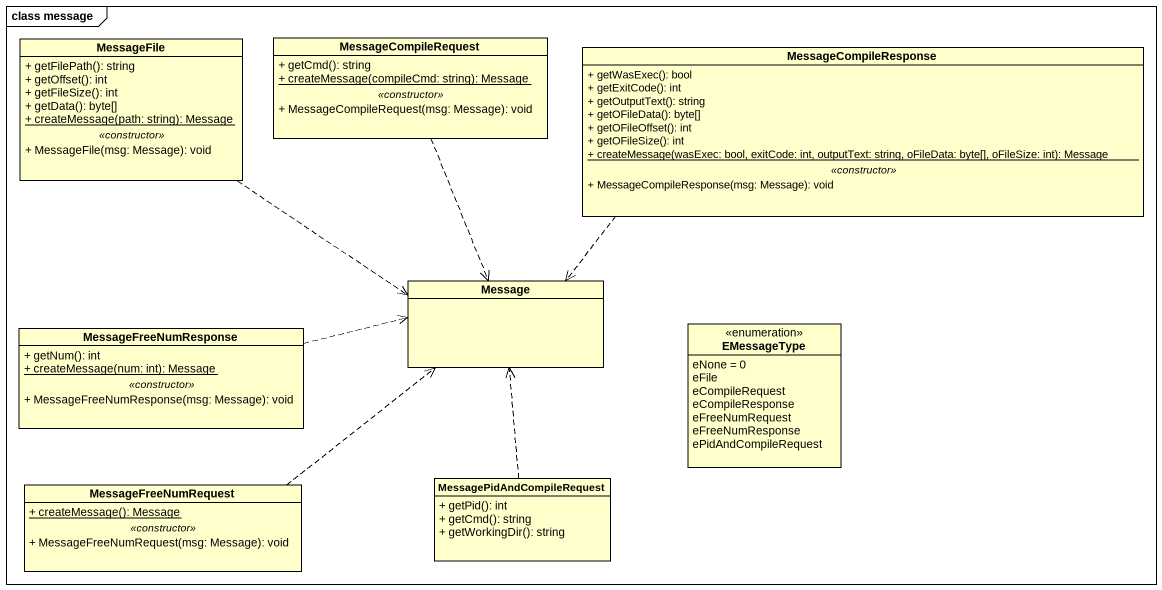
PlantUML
@startuml
mainframe class message
hide circle
hide empty members
skinparam classAttributeIconSize 0
class MessageFile {
  + getFilePath(): string
  + getOffset(): int
  + getFileSize(): int
  + getData(): byte[]
  {static} + createMessage(path: string): Message
  .. <<constructor>> ..
  + MessageFile(msg: Message): void
}
class MessageCompileRequest {
  + getCmd(): string
  {static} + createMessage(compileCmd: string): Message
  .. <<constructor>> ..
  + MessageCompileRequest(msg: Message): void
}
class MessageCompileResponse {
  + getWasExec(): bool
  + getExitCode(): int
  + getOutputText(): string
  + getOFileData(): byte[]
  + getOFileOffset(): int
  + getOFileSize(): int
  {static} + createMessage(wasExec: bool, exitCode: int, outputText: string, oFileData: byte[], oFileSize: int): Message
  .. <<constructor>> ..
  + MessageCompileResponse(msg: Message): void
}
class Message
class MessageFreeNumResponse {
  + getNum(): int
  {static} + createMessage(num: int): Message
  .. <<constructor>> ..
  + MessageFreeNumResponse(msg: Message): void
}
enum EMessageType {
  eNone = 0
  eFile
  eCompileRequest
  eCompileResponse
  eFreeNumRequest
  eFreeNumResponse
  ePidAndCompileRequest
}
class MessageFreeNumRequest {
  {static} + createMessage(): Message
  .. <<constructor>> ..
  + MessageFreeNumRequest(msg: Message): void
}
class MessagePidAndCompileRequest {
  + getPid(): int
  + getCmd(): string
  + getWorkingDir(): string
}
MessageFile .right.> Message
MessageCompileRequest ..> Message
MessageCompileResponse .left.> Message
MessageFreeNumResponse .right.> Message
MessageFreeNumRequest .right.> Message
MessagePidAndCompileRequest .up.> Message
@enduml
